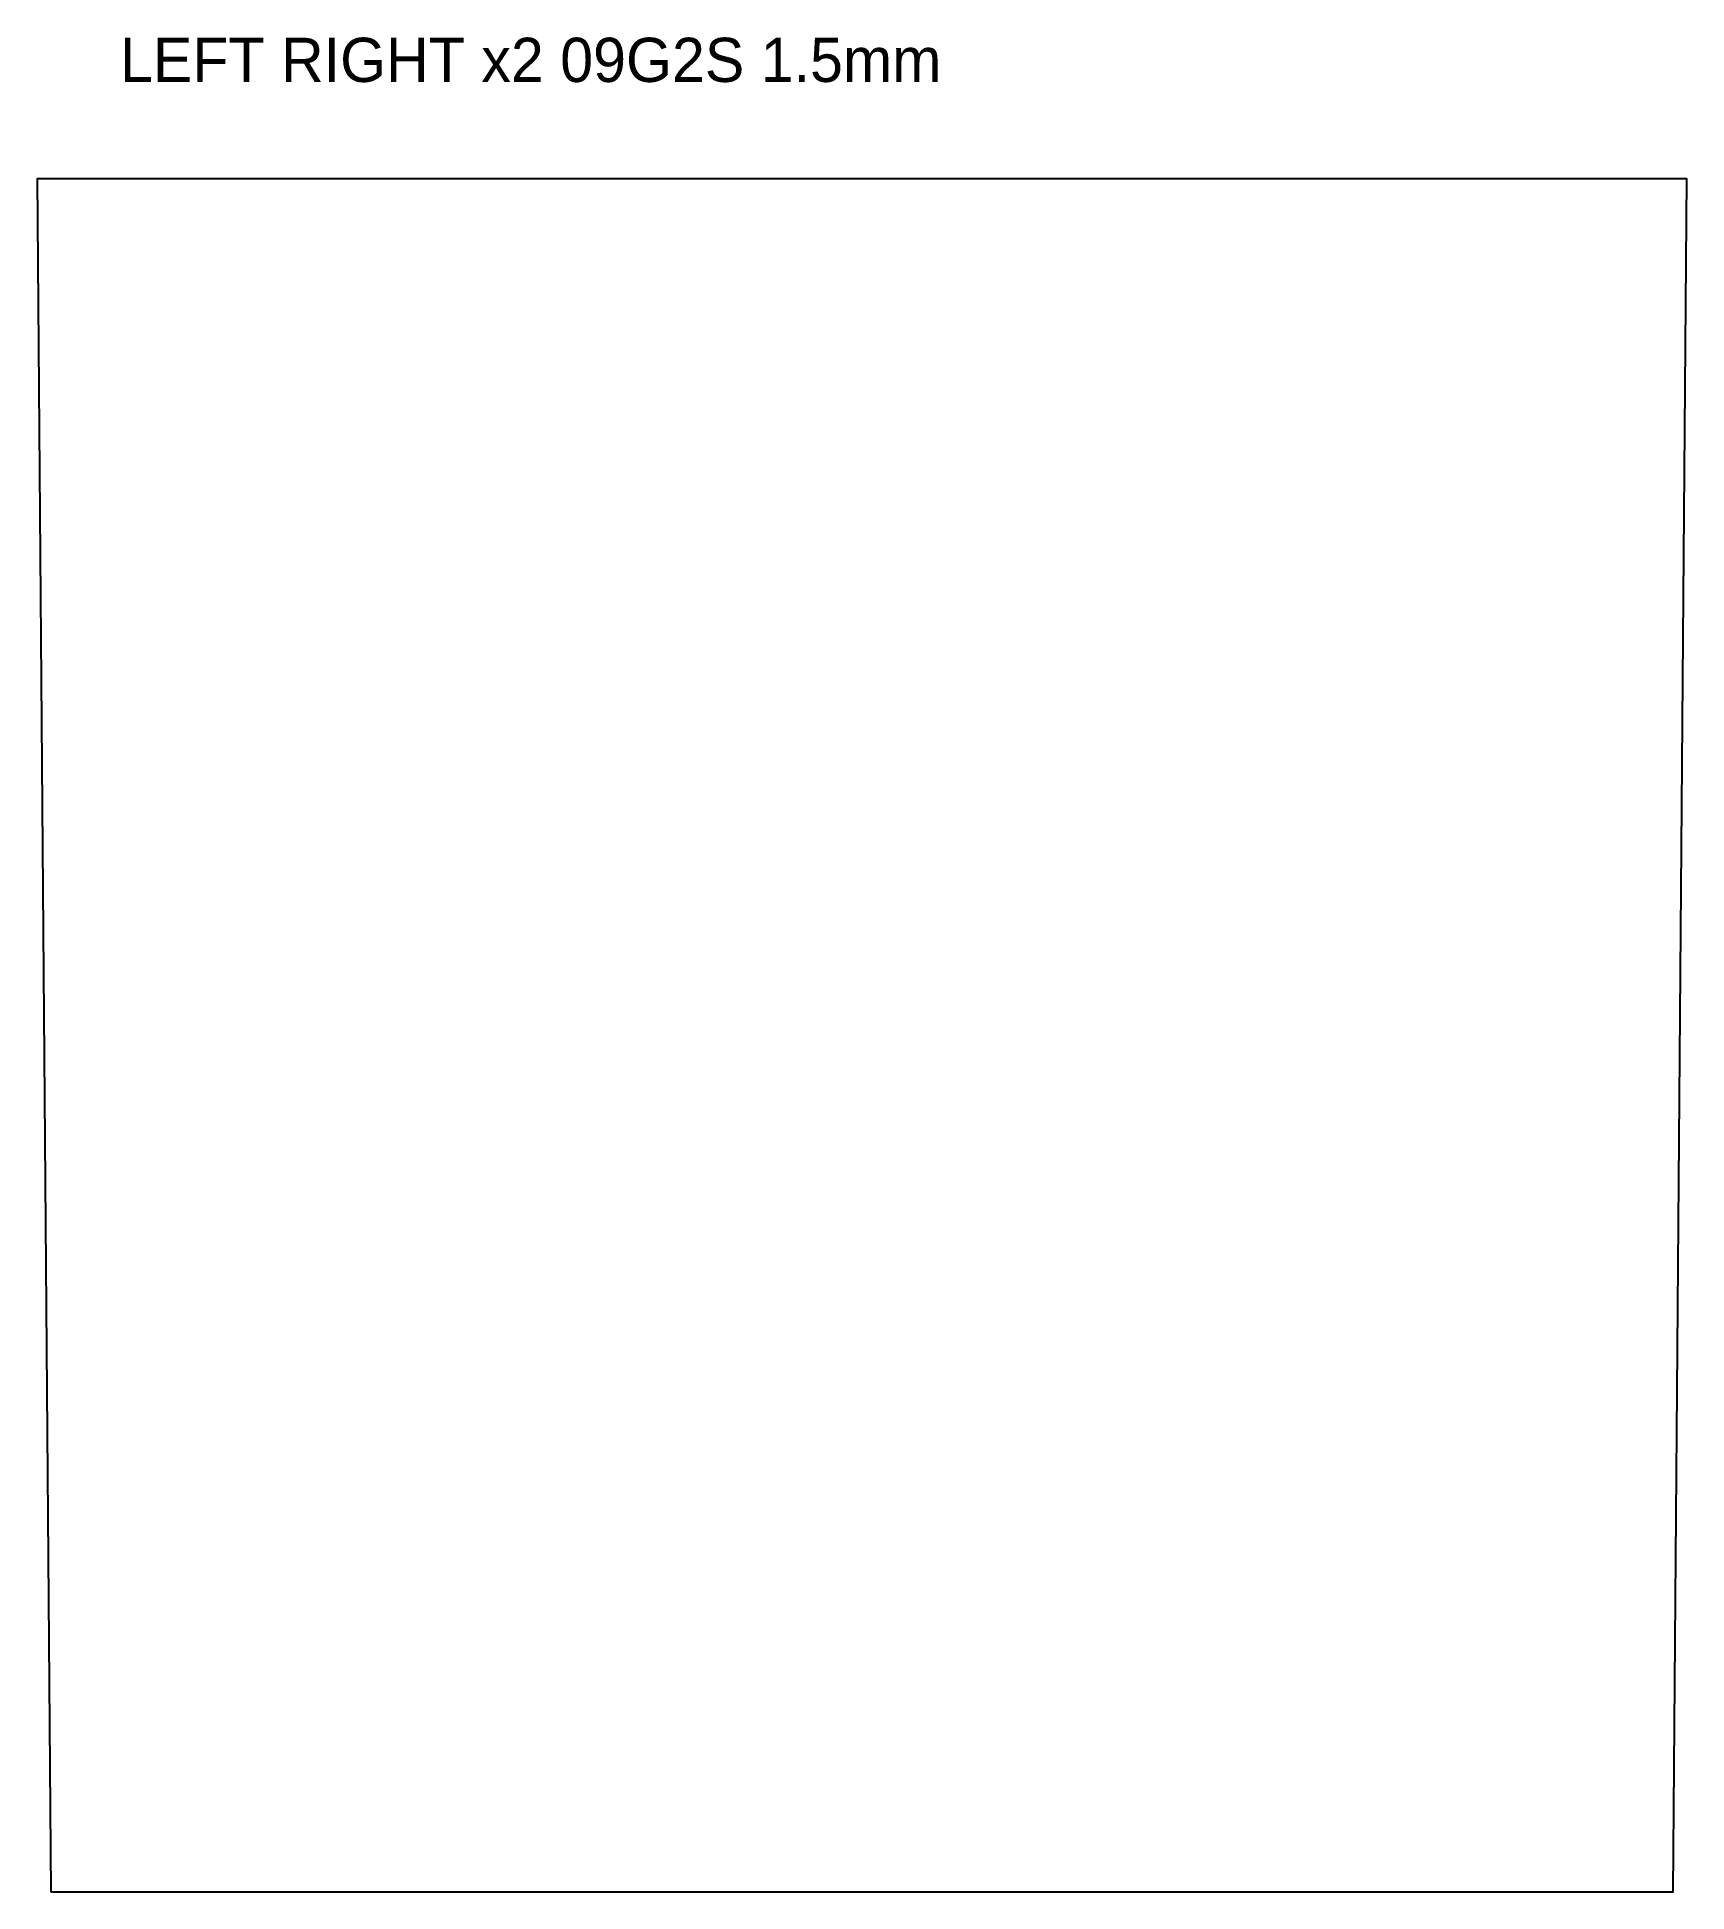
# Model space of a CAD drawing. Header units: millimetres. Extents: x -5 to 592, y 0 to 671.
import ezdxf

# ---------------------------------------------------------------- set-up
doc = ezdxf.new("R2010")
doc.units = ezdxf.units.MM
doc.layers.add('CUT', color=1, linetype='Continuous')
doc.layers.add('INFO', color=7, linetype='Continuous')

msp = doc.modelspace()

# ---------------------------------------------------------------- linework, layer by layer
at = {"layer": 'CUT'}
msp.add_lwpolyline([(0, 0), (587, 0), (592, 620.02), (-5, 620.02)], close=True, dxfattribs=at)

# ---------------------------------------------------------------- texts
at = {"layer": 'INFO'}
msp.add_text('LEFT RIGHT x2 09G2S 1.5mm', height=16, dxfattribs=at).set_placement((25, 655.02))

doc.saveas('drawing.dxf')
